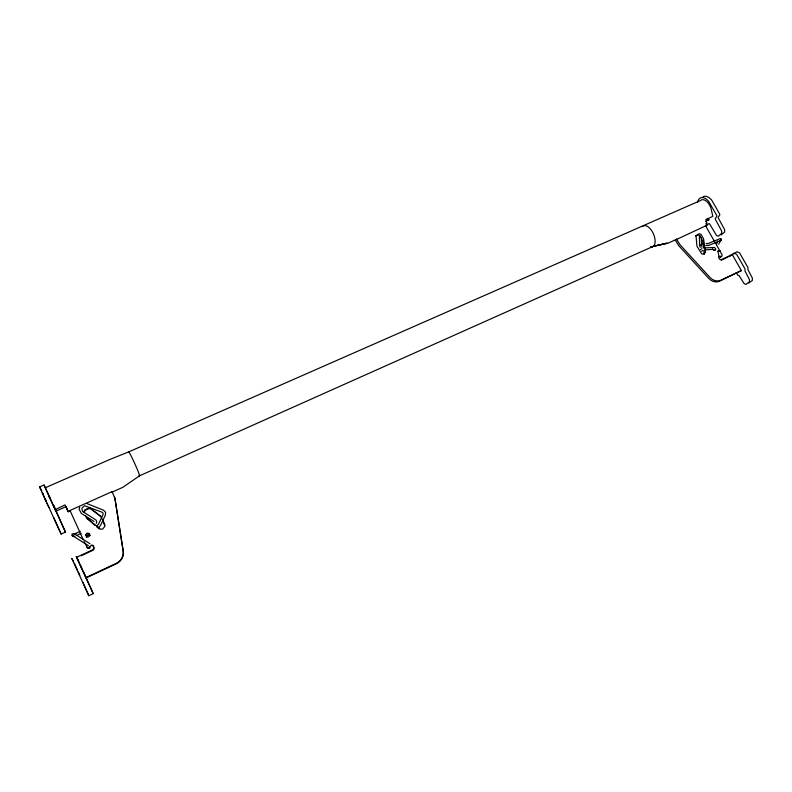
<?xml version="1.0" encoding="UTF-8"?>
<svg xmlns="http://www.w3.org/2000/svg" width="792" height="792" viewBox="0 0 792 792"><rect width="100%" height="100%" fill="white"/><g stroke="black" fill="none" stroke-linecap="round" stroke-linejoin="round"><path stroke-width="1.19" d="M93.981 547.401L93.04 549.697L76.636 557.271L86.061 577.972L116.365 563.775A11.88 11.227 -28.4 0 0 123.275 551.351L114.87 498.118M94.199 549.143L93.327 545.965L92.159 545.074L90.941 545.242M83.932 512.048L84.863 509.791L88.645 508.088L90.288 508.157L100.871 516.315L104.9 524.947M84.18 512.572L85.11 510.335L88.882 508.632L90.516 508.692L101.069 516.829M699.415 235.58L699.574 246.065M701.405 237.689L701.524 245.56L700.494 245.134L702.623 243.857M89.961 546.411L88.942 547.925L86.615 547.133M90.199 546.856L89.813 548.074L87.833 548.42L84.091 541.579M716.621 244.223L717.532 241.085M718.611 244.213L721.314 239.184L720.294 238.54L707.929 243.629L706.117 243.52M704.019 254.183L703.93 250.47M79.576 507.345L79.141 509.266L81.299 513.394L94.03 521.443M697.623 202.237C697.792 199.544 700.455 196.782 703.296 197.564L705.959 198.792L708.602 201.237L716.691 215.335L716.879 216.216L715.107 218.859L721.651 230.937L721.73 233.293L718.245 236.283L716.493 235.392L709.533 223.849C708.434 222.592 707.424 226.284 706.444 224.552M720.74 240.857L721.314 239.184M96.268 523.373L96.723 522.225L96.119 520.096L82.942 511.642M714.879 247.738L715.701 249.193L714.948 250.44L713.384 250.232L712.562 248.777M89.001 533.422L89.843 535.253L88.575 536.946L86.476 536.808L86.714 537.273L85.635 534.976L86.902 533.283L89.001 533.422L90.08 535.719M89.239 533.897L87.14 533.759L85.873 535.451L85.635 534.976M720.443 257.568L721.007 256.846M97.149 525.601L98.564 524.086L103 514.671L103.138 513.305L102.138 512.256L84.625 505.712L81.893 508.187L82.358 511.068M98.901 527.205L100.475 525.522L105.336 515.196L105.603 512.355L103.584 510.236L86.942 503.554M719.235 256.212L718.77 257.935L720.235 259.766L721.215 259.776L732.283 254.668L741.381 270.567L719.482 281.219A9.455 8.098 46.9 0 1 708.85 278.527L678.685 245.609L675.309 240.025L705.622 225.888L722.126 254.806L721.7 256.529L720.364 256.291M702.415 197.644L703.811 196.327L706.256 196.267L708.929 197.495L711.572 199.93L719.651 214.008L719.839 214.899L718.057 217.533L724.601 229.611L724.68 231.957L721.175 234.957M708.315 220.374L708.939 219.8L707.306 218.414M714.453 250.232L715.701 249.193M729.818 256.063L733.937 253.094L736.6 254.242L745.054 268.993L745.015 271.082L749.39 279.437L749.46 281.774L745.807 284.457L743.975 283.437L739.084 275.576L737.887 275.289L736.243 272.715M732.283 254.668L721.393 260.132M733.55 254.074L736.887 251.727L739.55 252.876L748.004 267.607L747.955 269.706L752.341 278.051L752.4 280.388L748.727 283.071M700.544 249.599L701.93 248.658M701.583 251.272L702.811 250.44M70.488 510.761L68.261 511.761L65.053 504.91L55.113 509.702L45.332 487.753L109.89 459.449L128.552 451.965L700.385 200.574A9.85 5.623 67 0 1 706.504 201.277A9.85 5.623 67 0 1 711.355 209.712L712.8 216.315L706.335 219.493M76.864 535.412L81.14 533.362M75.804 533.422L80.21 531.313M73.359 561.122L71.795 558.479L88.833 595.732L93.218 593.654L83.685 572.23M85.813 577.615L116.196 563.379A11.92 11.256 -28.3 0 0 123.136 550.925L114.998 498.782M741.381 270.567L720.75 280.229A9.474 8.108 46.8 0 1 710.087 277.537L679.853 244.54L676.467 238.946M81.13 555.736L93.268 550.123M45.698 488.169L44.006 485.011L39.6 486.941L61.083 534.075L65.449 532.095L53.886 505.92M76.022 533.313L73.864 534.036M111.632 492.337L122.75 487.357L139.639 475.764L653.509 246.223L667.141 243.164L650.529 247.045A11.434 5.93 66.7 0 0 653.756 234.66A11.434 5.93 66.7 0 0 642.48 226.561M675.823 239.669L668.002 243.174L653.509 246.223M695.445 235.947L698.049 234.779L699.851 235.481L702.732 240.996L703.633 248.094M53.638 505.702L55.984 511.117L66.003 506.642L68.261 511.761M705.563 221.315L708.939 219.8M83.338 539.817L70.003 510.474L112.028 491.664L114.583 497.416M717.928 251.173L719.849 250.698L717.928 251.173L719.067 256.925M702.088 246.876L700.029 247.064M74.983 536.253L72.379 536.055L72.042 533.907L74.29 533.778L89.932 543.698M91.179 545.678L92.387 545.52L93.545 546.411M719.611 240.511L720.898 240.402L708.563 245.51L705.969 245.431M704.692 247.955L714.216 247.45M704.91 249.906L712.879 249.371M73.488 535.887L72.013 535.412L88.466 545.688M87.338 518.75L100.792 529.274L102.673 529.056L104.96 526.234L102.752 520.176M94.793 525.264L86.467 517.621M96.604 526.769L99.307 529.016M93.218 593.654L76.2 556.439L76.913 557.677M65.449 532.095L44.006 485.011M39.6 486.941L41.778 490.971M55.984 511.117L53.608 505.504M76.883 557.469L78.754 561.29M70.003 510.474L70.29 511.018M48.243 506.167L49.114 507.543M43.204 494.406L42.293 492.654L46.193 501.841M46.659 502.851L47.718 505.058M66.805 508.662L67.597 510.325L66.003 506.642M49.599 496.762L50.5 498.752M49.233 496.881L50.153 498.891M45.233 498.693L46.144 500.673M85.457 515.394L86.714 518.146M80.23 564.567L81.715 567.854M49.005 496.485L49.936 498.544M53.678 517.433L59.885 531.274M74.398 563.3L77.359 569.884M78.339 572.072L79.824 575.358M83.893 584.565L88.833 595.732M83.437 583.536L83.091 582.655M60.37 532.343L61.083 534.075M114.414 496.851L115.028 498.683M112.028 491.664L112.197 492.248M705.989 219.344L706.84 223.156A3.594 2.029 66.5 0 1 705.108 226.165M128.552 451.965A13.375 0.703 65.6 0 1 135.105 464.369A13.375 0.703 65.6 0 1 139.085 475.418M706.058 223.047A2.336 1.327 66.5 0 1 706.098 224.136M705.454 251.787L704.355 254.083L701.643 253.846L696.95 246.163L696.029 235.808L699.257 233.69L701.059 234.402L703.583 238.838L705.454 251.787M86.971 533.362L86.071 534.6L86.981 535.748L88.437 535.214L88.427 533.739L86.971 533.362"/></g></svg>
